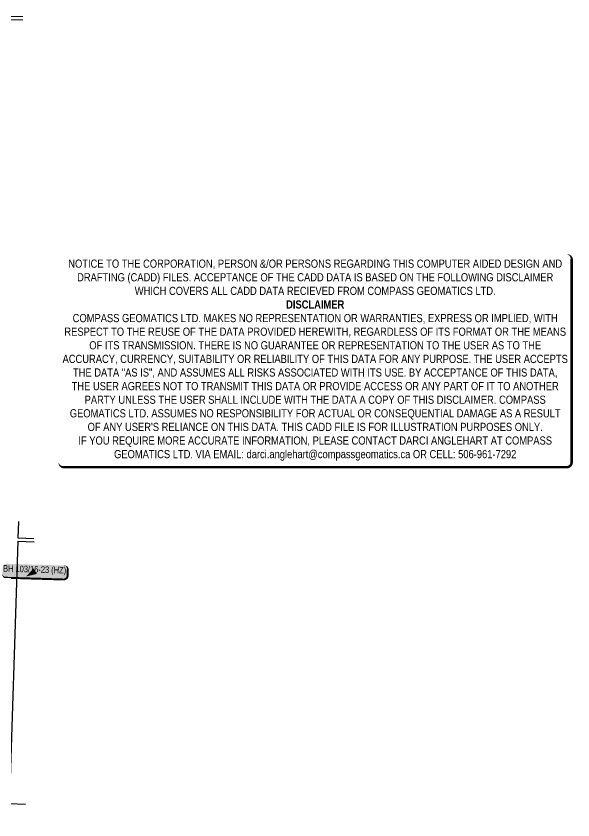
# Model space of a CAD drawing. Extents: x 350119 to 360339, y 6149858 to 6155226.
# Drawn here: x 356927 to 360339, y 6150033 to 6154958 of the extents above; entities that cross this region are included whole.
import ezdxf

# ---------------------------------------------------------------- set-up
doc = ezdxf.new("R2010")
doc.units = 0
doc.header["$LTSCALE"] = 5
doc.layers.get('Defpoints').update_dxf_attribs({"color": 9})
doc.layers.add('C-WS-S', color=8, linetype='Continuous')
doc.layers.add('L-SEC', color=7, linetype='Continuous')
doc.layers.add('DISCLAIMER', color=7, linetype='Continuous', plot=False)
doc.styles.add('80', font='ARIALN.TTF', dxfattribs={"height": 10})

# ---------------------------------------------------------------- blocks, each defined once
blk = doc.blocks.new('*U507')
h = blk.add_hatch(color=254)
edge = h.paths.add_edge_path()
edge.add_line((-44, -11.5), (44, -11.5))
edge.add_arc((44, -5.5), 6, 270, 360)
edge.add_line((50, -5.5), (50, 4))
edge.add_arc((44, 4), 6, 0, 90)
edge.add_line((44, 10), (-44, 10))
edge.add_arc((-44, 4), 6, 90, 180)
edge.add_line((-50, 4), (-50, -5.5))
edge.add_arc((-44, -5.5), 6, 180, 270)
at = {"color": 1, "flags": 128}
blk.add_lwpolyline([(-44, -11.5, 3, 3, 0), (44, -11.5, 3, 3, 0.414214), (50, -5.5, 3, 3, 0), (50, 4, 3, 0, 0.414214), (44, 10, 0, 0, 0), (-44, 10, 0, 0, 0.414214), (-50, 4, 0, 0, 0), (-50, -5.5, 0, 3, 0.414214)], format="xyseb", close=True, dxfattribs=at)
blk.add_lwpolyline([(-13.3, -8.5, 0, 10, 0), (0, 0, 5, 5, 0)], format="xyseb", dxfattribs=at)
at = {"color": 1, "style": '80'}
blk.add_attdef('ENTER_TEXT_001', (-37, -5), '', height=10, dxfattribs=at)
blk = doc.blocks.new('Disclaimer_Legal')
at = {"layer": 'DISCLAIMER', "color": 254, "flags": 128}
blk.add_lwpolyline([(-3613, -1105, 37.5, 37.5, 0), (4096, -1105, 37.5, 37.5, 0.414214), (4171, -1030, 37.5, 37.5, 0), (4171, 2079, 37.5, 0, 0.414214), (4096, 2154, 0, 0, 0), (-3613, 2154, 0, 0, 0.414214), (-3688, 2079, 0, 0, 0), (-3688, -1030, 0, 37.5, 0.414214)], format="xyseb", close=True, dxfattribs=at)
at = {"layer": 'DISCLAIMER', "color": 254, "insert": (242, 534), "char_height": 125, "width": 7717.57, "attachment_point": 5, "style": '80'}
blk.add_mtext('NOTICE TO THE CORPORATION, PERSON &/OR PERSONS REGARDING THIS COMPUTER AIDED DESIGN AND DRAFTING (CADD) FILES. ACCEPTANCE OF THE CADD DATA IS BASED ON THE FOLLOWING DISCLAIMER WHICH COVERS ALL CADD DATA RECIEVED FROM COMPASS GEOMATICS LTD.\\P{\\fArial Narrow|b1|i0|c0|p34;DISCLAIMER}\\PCOMPASS GEOMATICS LTD. MAKES NO REPRESENTATION OR WARRANTIES, EXPRESS OR IMPLIED, WITH RESPECT TO THE REUSE OF THE DATA PROVIDED HEREWITH, REGARDLESS OF ITS FORMAT OR THE MEANS OF ITS TRANSMISSION. THERE IS NO GUARANTEE OR REPRESENTATION TO THE USER AS TO THE ACCURACY, CURRENCY, SUITABILITY OR RELIABILITY OF THIS DATA FOR ANY PURPOSE. THE USER ACCEPTS THE DATA "AS IS", AND ASSUMES ALL RISKS ASSOCIATED WITH ITS USE. BY ACCEPTANCE OF THIS DATA, THE USER AGREES NOT TO TRANSMIT THIS DATA OR PROVIDE ACCESS OR ANY PART OF IT TO ANOTHER PARTY UNLESS THE USER SHALL INCLUDE WITH THE DATA A COPY OF THIS DISCLAIMER. COMPASS GEOMATICS LTD. ASSUMES NO RESPONSIBILITY FOR ACTUAL OR CONSEQUENTIAL DAMAGE AS A RESULT OF ANY USER\'S RELIANCE ON THIS DATA. THIS CADD FILE IS FOR ILLUSTRATION PURPOSES ONLY.\\PIF YOU REQUIRE MORE ACCURATE INFORMATION, PLEASE CONTACT DARCI ANGLEHART AT COMPASS GEOMATICS LTD. VIA EMAIL: darci.anglehart@compassgeomatics.ca OR CELL: 506-961-7292', dxfattribs=at)

msp = doc.modelspace()

# ---------------------------------------------------------------- linework, layer by layer
at = {"layer": 'L-SEC'}
for p, q in [((356869.815, 6154937.76), (356969.734, 6154934.449)), ((356870.474, 6154957.861), (356968.359, 6154954.617)), ((356942.026, 6151860.718), (356938.75, 6151760.797)), ((356938.091, 6151740.696), (356882.113, 6150033.167)), ((356938.091, 6151740.696), (357038.01, 6151737.385)), ((356938.75, 6151760.797), (357036.635, 6151757.554)), ((356885.389, 6150133.081), (356985.308, 6150129.775))]:
    msp.add_line(p, q, dxfattribs=at)

# ---------------------------------------------------------------- block references
at = {"layer": 'C-WS-S'}
ref = msp.add_blockref('*U507', (357043.985, 6151557.375), dxfattribs=dict(at, xscale=3.997429157796381, yscale=3.997429157796381, zscale=3.997429157796381, rotation=358.2558895734284))
ref.add_attrib('ENTER_TEXT_001', 'BH 103/16-23 (HZ)', (356847.001, 6151554.48), dxfattribs={"layer": '0', "color": 1, "height": 39.97429, "rotation": 358.25589, "style": '80'})
at = {"layer": 'Defpoints', "color": 4, "xscale": 0.4, "yscale": 0.4, "zscale": 0.4}
msp.add_blockref('Disclaimer_Legal', (358663.346, 6152636.522), dxfattribs=at)

doc.saveas('drawing.dxf')
